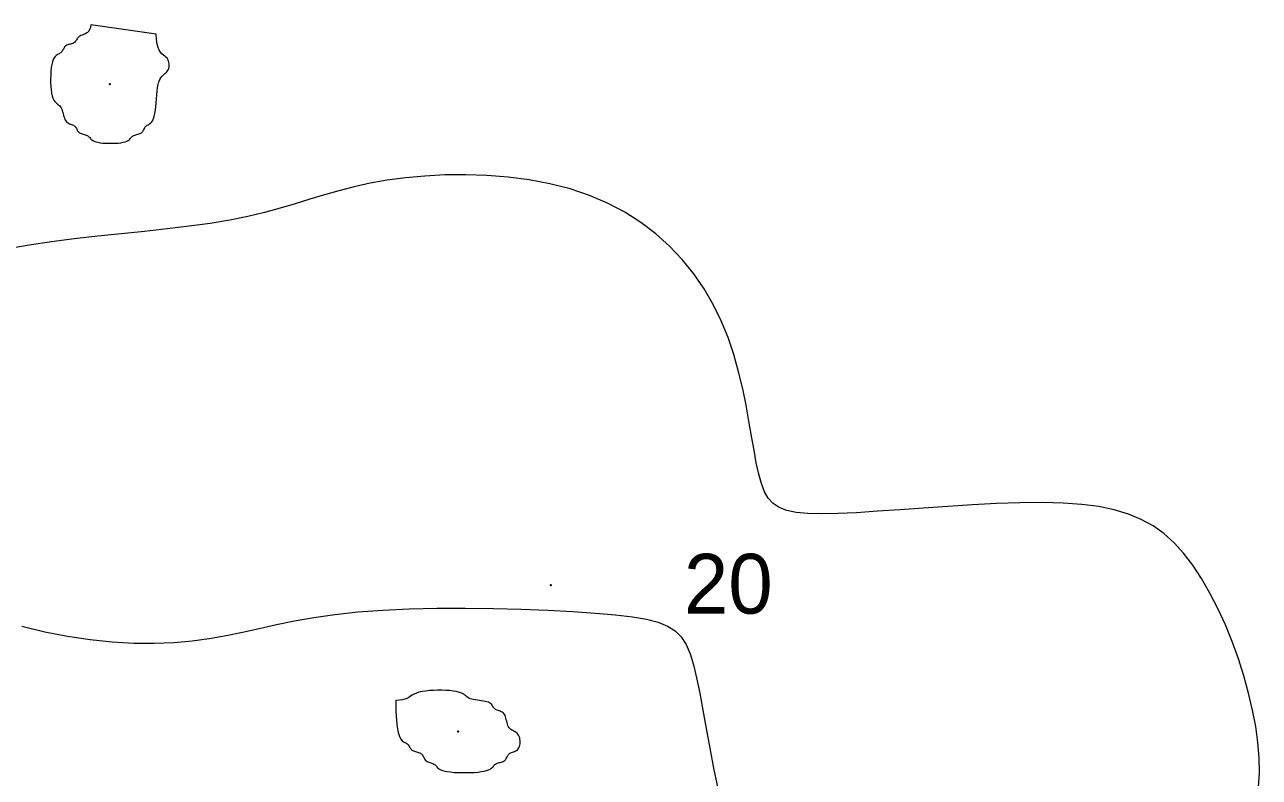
# Model space of a CAD drawing. Header units: millimetres. Extents: x 11.3 to 53.6, y 11.7 to 53.8.
# Drawn here: x 35.12 to 48.61, y 44.72 to 52.94 of the extents above; entities that cross this region are included whole.
import ezdxf
from ezdxf.enums import TextEntityAlignment as Align

# ---------------------------------------------------------------- set-up
doc = ezdxf.new("R2010")
doc.units = ezdxf.units.MM
for name, color, linetype in [('CONTOURS', 1, 'Continuous'), ('DIMENSIONS', 5, 'Continuous'), ('LABELS', 7, 'Continuous')]:
    doc.layers.add(name, color=color, linetype=linetype)

msp = doc.modelspace()

# ---------------------------------------------------------------- linework, layer by layer
at = {"layer": 'CONTOURS', "lineweight": 5}
for points in [[(35.847, 52.935), (35.842, 52.906), (35.833, 52.883), (35.823, 52.865), (35.81, 52.851), (35.795, 52.841), (35.78, 52.833), (35.765, 52.827), (35.75, 52.822), (35.737, 52.817), (35.726, 52.811), (35.716, 52.804), (35.708, 52.796), (35.702, 52.788), (35.696, 52.779), (35.691, 52.77), (35.686, 52.762), (35.68, 52.754), (35.674, 52.746), (35.667, 52.74), (35.658, 52.735), (35.648, 52.73), (35.638, 52.727), (35.627, 52.724), (35.616, 52.721), (35.604, 52.718), (35.594, 52.714), (35.584, 52.71), (35.575, 52.705), (35.567, 52.699), (35.56, 52.692), (35.555, 52.684), (35.55, 52.676), (35.546, 52.667), (35.541, 52.659), (35.536, 52.65), (35.531, 52.642), (35.525, 52.634), (35.518, 52.628), (35.509, 52.623), (35.499, 52.618), (35.489, 52.613), (35.478, 52.606), (35.467, 52.598), (35.456, 52.587), (35.445, 52.573), (35.436, 52.554), (35.427, 52.531), (35.42, 52.502), (35.414, 52.467), (35.41, 52.429), (35.408, 52.388), (35.407, 52.346), (35.407, 52.304), (35.409, 52.262), (35.413, 52.223), (35.418, 52.188), (35.425, 52.157), (35.433, 52.133), (35.443, 52.113), (35.453, 52.097), (35.464, 52.085), (35.475, 52.074), (35.486, 52.065), (35.497, 52.057), (35.507, 52.048), (35.516, 52.038), (35.523, 52.026), (35.53, 52.012), (35.535, 51.996), (35.54, 51.979), (35.544, 51.962), (35.549, 51.944), (35.554, 51.927), (35.559, 51.911), (35.565, 51.896), (35.573, 51.884), (35.581, 51.874), (35.591, 51.866), (35.602, 51.859), (35.613, 51.854), (35.624, 51.849), (35.635, 51.845), (35.646, 51.841), (35.656, 51.837), (35.665, 51.832), (35.672, 51.826), (35.679, 51.819), (35.684, 51.811), (35.689, 51.802), (35.693, 51.793), (35.698, 51.785), (35.702, 51.776), (35.708, 51.768), (35.714, 51.761), (35.722, 51.755), (35.73, 51.75), (35.74, 51.746), (35.751, 51.742), (35.762, 51.739), (35.773, 51.736), (35.784, 51.733), (35.795, 51.73), (35.805, 51.726), (35.814, 51.722), (35.821, 51.716), (35.828, 51.709), (35.834, 51.702), (35.841, 51.694), (35.848, 51.686), (35.857, 51.678), (35.869, 51.67), (35.883, 51.663), (35.901, 51.656), (35.923, 51.651), (35.949, 51.646), (35.979, 51.643), (36.011, 51.641), (36.045, 51.64), (36.079, 51.64), (36.112, 51.641), (36.144, 51.643), (36.174, 51.647), (36.199, 51.651), (36.221, 51.657), (36.239, 51.664), (36.253, 51.671), (36.264, 51.679), (36.273, 51.687), (36.28, 51.695), (36.287, 51.703), (36.293, 51.71), (36.3, 51.717), (36.307, 51.722), (36.316, 51.727), (36.326, 51.73), (36.337, 51.734), (36.348, 51.737), (36.359, 51.739), (36.37, 51.742), (36.381, 51.746), (36.391, 51.75), (36.399, 51.755), (36.407, 51.761), (36.413, 51.769), (36.418, 51.777), (36.423, 51.785), (36.427, 51.794), (36.431, 51.803), (36.436, 51.811), (36.441, 51.819), (36.447, 51.826), (36.454, 51.832), (36.463, 51.838), (36.472, 51.842), (36.482, 51.848), (36.492, 51.855), (36.503, 51.864), (36.513, 51.876), (36.523, 51.891), (36.531, 51.911), (36.539, 51.936), (36.545, 51.967), (36.551, 52.002), (36.555, 52.041), (36.559, 52.083), (36.562, 52.125), (36.566, 52.168), (36.571, 52.209), (36.576, 52.247), (36.582, 52.282), (36.59, 52.311), (36.599, 52.335), (36.609, 52.354), (36.62, 52.369), (36.632, 52.382), (36.644, 52.392), (36.655, 52.401), (36.666, 52.41), (36.676, 52.419), (36.685, 52.43), (36.692, 52.443), (36.697, 52.457), (36.701, 52.473), (36.702, 52.49), (36.702, 52.507), (36.699, 52.524), (36.695, 52.541), (36.688, 52.556), (36.679, 52.57), (36.667, 52.582), (36.653, 52.593), (36.638, 52.604), (36.622, 52.617), (36.607, 52.634), (36.593, 52.656), (36.58, 52.685), (36.57, 52.723), (36.564, 52.772), (36.561, 52.833), (35.847, 52.935)], [(39.175, 45.559), (39.177, 45.438), (39.183, 45.341), (39.192, 45.265), (39.203, 45.208), (39.216, 45.166), (39.231, 45.137), (39.245, 45.118), (39.26, 45.107), (39.274, 45.1), (39.286, 45.094), (39.296, 45.087), (39.305, 45.08), (39.312, 45.072), (39.319, 45.064), (39.324, 45.055), (39.329, 45.046), (39.334, 45.038), (39.34, 45.03), (39.346, 45.022), (39.353, 45.016), (39.362, 45.011), (39.371, 45.007), (39.382, 45.003), (39.393, 45), (39.404, 44.997), (39.415, 44.994), (39.426, 44.991), (39.436, 44.987), (39.446, 44.983), (39.454, 44.977), (39.461, 44.971), (39.467, 44.963), (39.472, 44.955), (39.476, 44.946), (39.481, 44.938), (39.485, 44.929), (39.49, 44.92), (39.495, 44.912), (39.502, 44.904), (39.509, 44.898), (39.518, 44.892), (39.527, 44.887), (39.538, 44.883), (39.549, 44.879), (39.56, 44.876), (39.571, 44.872), (39.581, 44.868), (39.591, 44.864), (39.6, 44.859), (39.608, 44.854), (39.614, 44.847), (39.62, 44.84), (39.626, 44.832), (39.633, 44.824), (39.642, 44.816), (39.654, 44.808), (39.668, 44.8), (39.687, 44.793), (39.71, 44.787), (39.739, 44.781), (39.774, 44.777), (39.813, 44.773), (39.855, 44.771), (39.9, 44.77), (39.945, 44.77), (39.99, 44.771), (40.034, 44.773), (40.074, 44.776), (40.111, 44.781), (40.142, 44.786), (40.168, 44.793), (40.189, 44.801), (40.206, 44.809), (40.219, 44.818), (40.229, 44.826), (40.238, 44.835), (40.245, 44.843), (40.251, 44.851), (40.258, 44.858), (40.266, 44.864), (40.275, 44.869), (40.285, 44.873), (40.295, 44.876), (40.306, 44.88), (40.317, 44.882), (40.329, 44.885), (40.339, 44.889), (40.349, 44.893), (40.358, 44.898), (40.366, 44.903), (40.373, 44.91), (40.378, 44.918), (40.383, 44.926), (40.388, 44.935), (40.392, 44.943), (40.397, 44.952), (40.402, 44.96), (40.407, 44.968), (40.414, 44.975), (40.422, 44.981), (40.431, 44.986), (40.441, 44.99), (40.451, 44.994), (40.462, 44.998), (40.473, 45.002), (40.484, 45.007), (40.494, 45.013), (40.504, 45.02), (40.513, 45.03), (40.52, 45.041), (40.526, 45.054), (40.53, 45.069), (40.533, 45.085), (40.534, 45.102), (40.534, 45.119), (40.532, 45.135), (40.529, 45.151), (40.524, 45.166), (40.517, 45.18), (40.509, 45.191), (40.5, 45.201), (40.49, 45.209), (40.479, 45.216), (40.467, 45.222), (40.455, 45.229), (40.444, 45.235), (40.433, 45.242), (40.423, 45.25), (40.414, 45.26), (40.406, 45.271), (40.4, 45.285), (40.395, 45.299), (40.391, 45.315), (40.387, 45.331), (40.383, 45.347), (40.379, 45.363), (40.375, 45.378), (40.369, 45.392), (40.363, 45.404), (40.356, 45.414), (40.347, 45.423), (40.337, 45.429), (40.326, 45.435), (40.316, 45.44), (40.304, 45.444), (40.294, 45.447), (40.283, 45.451), (40.273, 45.456), (40.265, 45.461), (40.257, 45.467), (40.251, 45.474), (40.245, 45.482), (40.239, 45.49), (40.234, 45.499), (40.227, 45.508), (40.22, 45.516), (40.211, 45.524), (40.2, 45.532), (40.187, 45.538), (40.171, 45.544), (40.152, 45.548), (40.132, 45.552), (40.111, 45.555), (40.089, 45.558), (40.067, 45.561), (40.045, 45.565), (40.025, 45.568), (40.006, 45.572), (39.989, 45.577), (39.975, 45.584), (39.963, 45.591), (39.952, 45.599), (39.941, 45.607), (39.93, 45.616), (39.918, 45.625), (39.903, 45.633), (39.884, 45.641), (39.862, 45.649), (39.835, 45.655), (39.802, 45.661), (39.764, 45.665), (39.723, 45.668), (39.679, 45.669), (39.633, 45.669), (39.588, 45.668), (39.544, 45.665), (39.502, 45.66), (39.463, 45.654), (39.429, 45.647), (39.401, 45.637), (39.377, 45.626), (39.356, 45.615), (39.337, 45.603), (39.318, 45.592), (39.298, 45.581), (39.275, 45.572), (39.248, 45.565), (39.215, 45.561), (39.175, 45.559)]]:
    msp.add_lwpolyline(points, close=True, dxfattribs=at)
for points in [[(48.597, 44.61), (48.606, 44.769), (48.603, 44.932), (48.59, 45.1), (48.566, 45.273), (48.532, 45.453), (48.489, 45.638), (48.437, 45.826), (48.377, 46.014), (48.309, 46.202), (48.235, 46.385), (48.154, 46.562), (48.067, 46.731), (47.975, 46.89), (47.879, 47.035), (47.779, 47.165), (47.675, 47.279), (47.564, 47.379), (47.445, 47.463), (47.316, 47.535), (47.176, 47.593), (47.022, 47.639), (46.853, 47.674), (46.667, 47.698), (46.462, 47.713), (46.237, 47.718), (45.993, 47.716), (45.737, 47.707), (45.472, 47.694), (45.205, 47.677), (44.94, 47.658), (44.682, 47.64), (44.436, 47.623), (44.208, 47.608), (44.003, 47.598), (43.825, 47.594), (43.675, 47.598), (43.55, 47.609), (43.447, 47.631), (43.364, 47.663), (43.297, 47.708), (43.244, 47.765), (43.202, 47.837), (43.168, 47.925), (43.139, 48.029), (43.113, 48.151), (43.088, 48.289), (43.062, 48.442), (43.033, 48.607), (43.001, 48.78), (42.964, 48.961), (42.919, 49.146), (42.866, 49.333), (42.804, 49.519), (42.73, 49.702), (42.643, 49.88), (42.543, 50.052), (42.43, 50.215), (42.304, 50.371), (42.165, 50.516), (42.014, 50.652), (41.851, 50.776), (41.676, 50.888), (41.489, 50.987), (41.29, 51.072), (41.08, 51.143), (40.86, 51.199), (40.634, 51.241), (40.403, 51.271), (40.171, 51.29), (39.94, 51.297), (39.713, 51.295), (39.492, 51.283), (39.281, 51.264), (39.081, 51.237), (38.895, 51.204), (38.721, 51.165), (38.556, 51.122), (38.396, 51.077), (38.238, 51.029), (38.079, 50.981), (37.915, 50.932), (37.744, 50.886), (37.561, 50.842), (37.364, 50.802), (37.15, 50.766), (36.921, 50.735), (36.681, 50.706), (36.432, 50.679), (36.177, 50.653), (35.921, 50.626), (35.666, 50.597), (35.416, 50.566), (35.174, 50.53), (34.943, 50.49)], [(35.094, 46.37), (35.343, 46.308), (35.591, 46.259), (35.838, 46.222), (36.08, 46.198), (36.315, 46.185), (36.539, 46.183), (36.752, 46.191), (36.951, 46.209), (37.14, 46.235), (37.323, 46.268), (37.504, 46.305), (37.686, 46.345), (37.873, 46.386), (38.071, 46.426), (38.282, 46.463), (38.51, 46.497), (38.76, 46.524), (39.033, 46.544), (39.324, 46.558), (39.626, 46.565), (39.935, 46.567), (40.243, 46.563), (40.546, 46.555), (40.836, 46.543), (41.109, 46.529), (41.357, 46.511), (41.575, 46.492), (41.76, 46.47), (41.914, 46.444), (42.041, 46.412), (42.145, 46.37), (42.228, 46.317), (42.294, 46.251), (42.347, 46.169), (42.39, 46.068), (42.427, 45.948), (42.461, 45.804), (42.495, 45.637), (42.529, 45.451), (42.566, 45.25), (42.605, 45.038), (42.647, 44.819), (42.694, 44.598)]]:
    msp.add_lwpolyline(points, dxfattribs=at)
at = {"layer": 'DIMENSIONS'}
for p in [(36.055, 52.285), (40.868, 46.818), (39.858, 45.22)]:
    msp.add_point(p, dxfattribs=at)

# ---------------------------------------------------------------- texts
at = {"layer": 'LABELS', "color": 7}
msp.add_text('20', height=0.6522, dxfattribs=at).set_placement((42.807, 46.832), align=Align.MIDDLE_CENTER)

doc.saveas('drawing.dxf')
